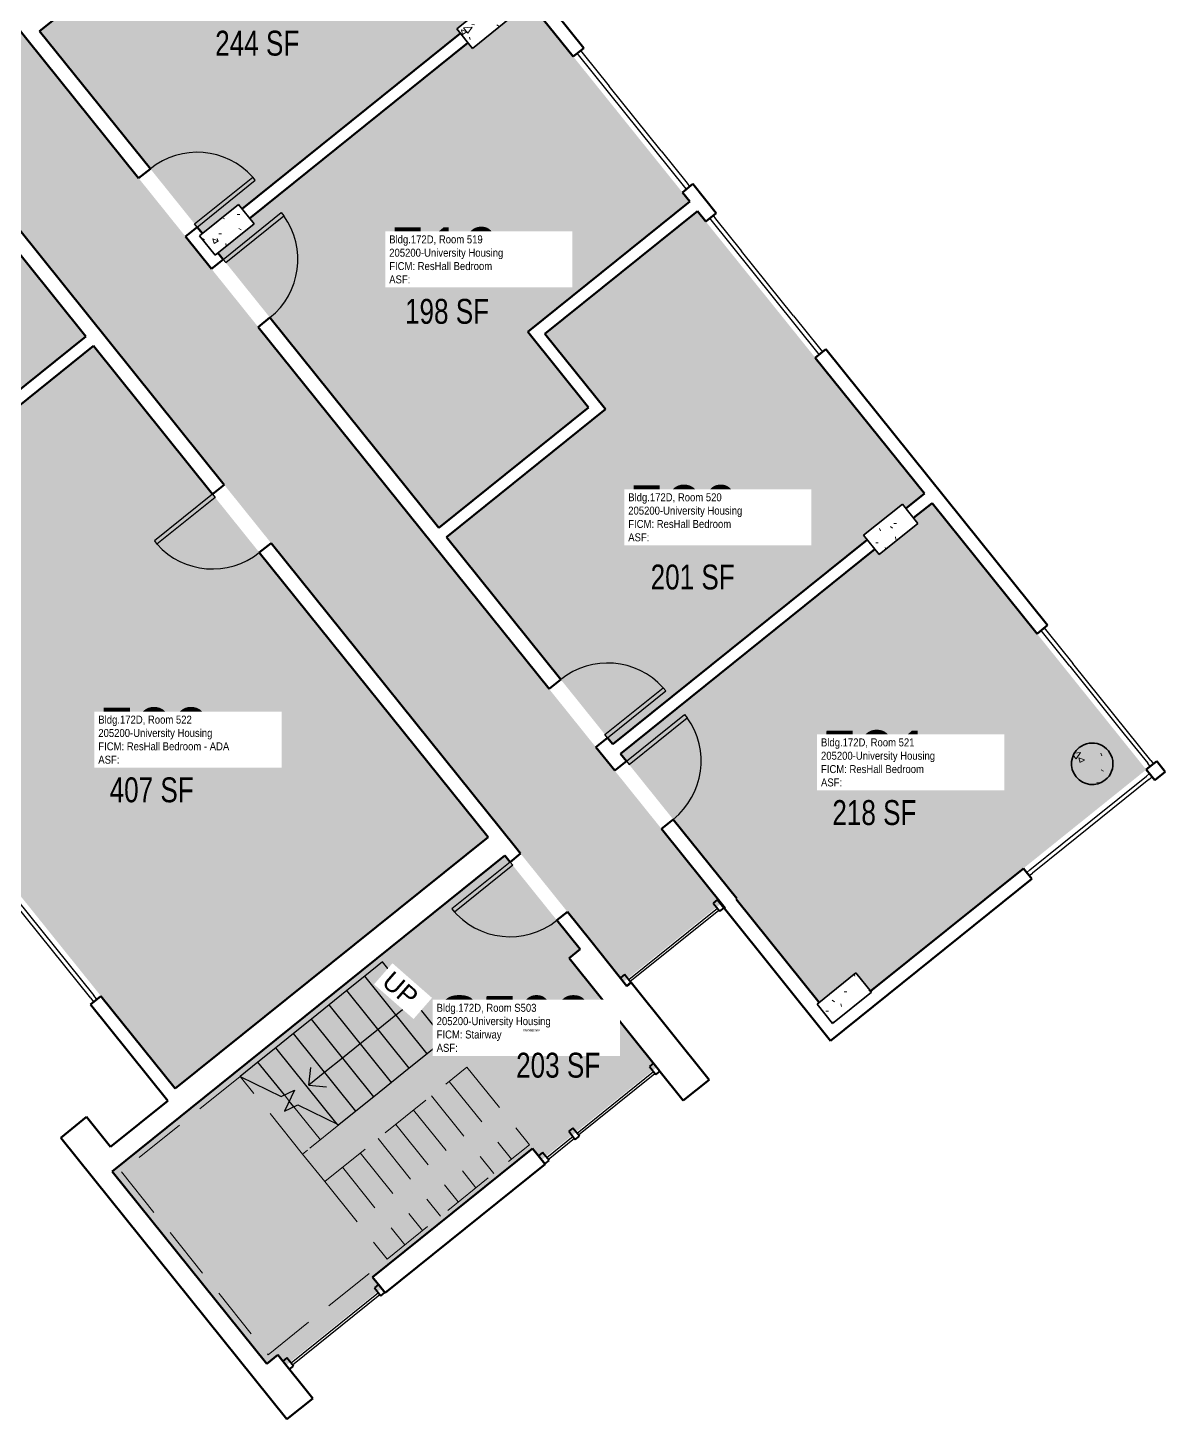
# Model space of a CAD drawing. Extents: x 69237155 to 69239788, y 27657308 to 27659623.
# Drawn here: x 69239240 to 69239788, y 27657308 to 27657979 of the extents above; entities that cross this region are included whole.
import ezdxf
from ezdxf.enums import TextEntityAlignment as Align

# ---------------------------------------------------------------- set-up
doc = ezdxf.new("R2010")
doc.units = 0
doc.header["$LTSCALE"] = 100
doc.header["$MEASUREMENT"] = 0
doc.linetypes.add('DASHED2', pattern=[0.375, 0.25, -0.125])
for name, color, linetype in [('A-COLS', 5, 'CONTINUOUS'), ('A-DOOR', 2, 'CONTINUOUS'), ('A-FLOR', 3, 'CONTINUOUS'), ('A-GLAZ', 1, 'CONTINUOUS'), ('A-IDEN-RNUM', 7, 'CONTINUOUS'), ('A-IDEN-SNUM', 4, 'CONTINUOUS'), ('A-IDEN-VNUM', 4, 'CONTINUOUS'), ('A-WALL', 5, 'CONTINUOUS'), ('AREA-TEXT', 3, 'CONTINUOUS'), ('Rooms-Category-Color', 7, 'CONTINUOUS'), ('Rooms-College-Color', 7, 'CONTINUOUS'), ('Rooms-Department-Color', 7, 'CONTINUOUS'), ('Rooms-Division-Color', 7, 'CONTINUOUS'), ('Rooms-Information', 7, 'CONTINUOUS')]:
    doc.layers.add(name, color=color, linetype=linetype)
doc.styles.add('Arial', font='arial.ttf')
doc.styles.add('CP_AREA', font='arial.ttf', dxfattribs={"height": 15})
doc.styles.add('CP_ROOMSNUMBER', font='arial.ttf', dxfattribs={"height": 1})
doc.styles.add('CP_ROOMVNUMBER', font='arial.ttf', dxfattribs={"width": 0.85, "height": 0.075})
pattern_1 = [(8.7929, (69237985.664, 27658391.619), (19.13368, -19.95772), [2.88, -31.68]), (313.7929, (69237985.664, 27658391.62), (15.02014, 25.2405), [2.304, -25.344]), (59.2439, (69237987.257, 27658389.955), (34.1539, 5.28216), [2.448, -26.924]), (4.977, (69237990.723, 27658397.396), (26.6445, -31.7803), [4.32, -47.52]), (55.429, (69237992.943, 27658394.748), (51.64435, 4.4977), [3.671, -40.386]), (309.977, (69237990.723, 27658397.396), (51.6445, 4.4976), [3.456, -38.016]), (339.7929, (69237992.347, 27658393.422), (7.059, -26.7316), [2.88, -31.68]), (284.7929, (69237992.347, 27658393.422), (25.37374, 14.7939), [2.304, -25.344]), (30.2439, (69237992.935, 27658391.195), (32.4325, -11.93826), [2.448, -26.924]), (356.2929, (69237985.664, 27658391.619), (8.772256, 9.3093), [1.267, -23.77, 1.267, -24.461, -25.44]), (356.2929, (69237985.664, 27658391.619), (8.772256, 9.3093), [-50.765, 1.267, -24.173]), (326.2929, (69237985.664, 27658391.619), (17.57708, 4.7394), [1.267, -13.402, 1.267, -23.194, -9.696]), (326.2929, (69237985.664, 27658391.619), (17.57708, 4.7394), [-39.13, 1.267, -8.429]), (286.2929, (69237979.221, 27658397.26), (14.85184, -14.155846), [1.267, -8.333, 1.267, -28.685, -39.744]), (286.2929, (69237979.221, 27658397.26), (14.85184, -14.155846), [-39.552, 1.267, -38.477]), (276.2929, (69237976.332, 27658399.79), (19.38089, -11.8611), [1.267, -11.213, 1.267, -18.624, -28.224]), (276.2929, (69237976.332, 27658399.79), (19.38089, -11.8611), [-32.371, 1.267, -26.957])]

# ---------------------------------------------------------------- blocks, each defined once
blk = doc.blocks.new('Single-Flush Vision - 36_ x 84_ - 90 MIN-2696931-LEVEL 5')
at = {"layer": 'A-DOOR'}
for p, q in [((16, 3.25), (16, 39.25)), ((18, 39.25), (16, 39.25)), ((18, 3.25), (18, 39.25)), ((18, 3.25), (16, 3.25))]:
    blk.add_line(p, q, dxfattribs=at)
at = {"layer": 'A-DOOR', "lineweight": 25}
blk.add_arc((18, 3.25), 36, 90, 180, dxfattribs=at)
blk = doc.blocks.new('08_Single-Flush - 08 Door_Single-Flush  3_-0_ x 7_-0_-5934603-LEVEL 5')
at = {"layer": 'A-DOOR', "color": 7}
for p, q in [((16, 3.62), (16, 39.57)), ((18, 39.57), (16, 39.57)), ((18, 3.62), (18, 39.57)), ((18, 3.62), (16, 3.62))]:
    blk.add_line(p, q, dxfattribs=at)
at = {"layer": 'A-DOOR', "lineweight": 25}
blk.add_arc((18, 3.62), 36, 93.18474, 180, dxfattribs=at)
blk = doc.blocks.new('08_Single-Flush - 08 Door_Single-Flush  3_-0_ x 7_-0_-5934602-LEVEL 5')
at = {"layer": 'A-DOOR', "color": 7}
for p, q in [((16, -3.62), (16, -39.57)), ((18, -3.62), (16, -3.62)), ((18, -3.62), (18, -39.57)), ((18, -39.57), (16, -39.57))]:
    blk.add_line(p, q, dxfattribs=at)
at = {"layer": 'A-DOOR', "lineweight": 25}
blk.add_arc((18, -3.62), 36, 180, 266.81526, dxfattribs=at)

msp = doc.modelspace()

# ---------------------------------------------------------------- hatches: boundary and pattern name
at = {"layer": 'A-COLS', "lineweight": 5}
h = msp.add_hatch(dxfattribs=at)
h.set_pattern_fill('FP_12', color=256, angle=-51.2071, style=0, pattern_type=2)
h.set_pattern_definition(pattern_1)
h.paths.add_polyline_path([(69239454.27, 27657968.99), (69239472.98, 27657984.03), (69239465.46, 27657993.38), (69239446.75, 27657978.34), (69239452.15, 27657971.63)], flags=0)
h = msp.add_hatch(dxfattribs=at)
h.set_pattern_fill('FP_10', color=256, angle=-51.2071, style=0, pattern_type=2)
h.set_pattern_definition([(8.7929, (69237985.663, 27658391.618), (19.13368, -19.9577), [2.88, -31.68]), (313.793, (69237985.663, 27658391.618), (15.02014, 25.2405), [2.304, -25.344]), (59.244, (69237987.258, 27658389.956), (34.1539, 5.28216), [2.448, -26.924]), (4.977, (69237990.723, 27658397.396), (26.6445, -31.7803), [4.32, -47.52]), (55.429, (69237992.943, 27658394.748), (51.6444, 4.4977), [3.671, -40.386]), (309.977, (69237990.723, 27658397.396), (51.6445, 4.4976), [3.456, -38.016]), (339.7929, (69237992.347, 27658393.421), (7.059, -26.7316), [2.88, -31.68]), (284.793, (69237992.347, 27658393.421), (25.37374, 14.7939), [2.304, -25.344]), (30.244, (69237992.935, 27658391.195), (32.4325, -11.93826), [2.448, -26.924]), (356.2929, (69237985.663, 27658391.618), (8.772256, 9.3093), [1.267, -23.77, 1.267, -24.461, -25.44]), (356.2929, (69237985.663, 27658391.618), (8.772256, 9.3093), [-50.765, 1.267, -24.173]), (326.2929, (69237985.663, 27658391.618), (17.57708, 4.7394), [1.267, -13.402, 1.267, -23.194, -9.696]), (326.2929, (69237985.663, 27658391.618), (17.57708, 4.7394), [-39.13, 1.267, -8.429]), (286.2929, (69237979.221, 27658397.26), (14.85184, -14.155846), [1.267, -8.333, 1.267, -28.685, -39.744]), (286.2929, (69237979.221, 27658397.26), (14.85184, -14.155846), [-39.552, 1.267, -38.477]), (276.2929, (69237976.331, 27658399.79), (19.3809, -11.8611), [1.267, -11.213, 1.267, -18.624, -28.224]), (276.2929, (69237976.331, 27658399.79), (19.3809, -11.8611), [-32.371, 1.267, -26.957])])
h.paths.add_polyline_path([(69239330.33, 27657869.37), (69239349.04, 27657884.4), (69239341.52, 27657893.76), (69239322.82, 27657878.72), (69239324.72, 27657876.35)], flags=0)
h = msp.add_hatch(dxfattribs=at)
h.set_pattern_fill('FP_13', color=256, angle=-51.2071, style=0, pattern_type=2)
h.set_pattern_definition(pattern_1)
h.paths.add_polyline_path([(69239650.37, 27657725.03), (69239669.08, 27657740.07), (69239661.56, 27657749.42), (69239642.85, 27657734.39), (69239648.25, 27657727.66)], flags=0)
h = msp.add_hatch(dxfattribs=at)
h.set_pattern_fill('FP_30', color=256, angle=128.7929, style=0, pattern_type=2)
h.set_pattern_definition([(8.7929, (69237985.664, 27658391.618), (19.13368, -19.95772), [2.88, -31.68]), (313.7929, (69237985.664, 27658391.618), (15.02014, 25.2405), [2.304, -25.344]), (59.2439, (69237987.258, 27658389.955), (34.1539, 5.28216), [2.448, -26.924]), (4.977, (69237990.723, 27658397.396), (26.64453, -31.7803), [4.32, -47.52]), (55.429, (69237992.943, 27658394.75), (51.64435, 4.4977), [3.671, -40.386]), (309.977, (69237990.723, 27658397.396), (51.6445, 4.4976), [3.456, -38.016]), (339.7929, (69237992.347, 27658393.422), (7.059, -26.7316), [2.88, -31.68]), (284.7929, (69237992.347, 27658393.422), (25.37374, 14.7939), [2.304, -25.344]), (30.2439, (69237992.935, 27658391.194), (32.4325, -11.93826), [2.448, -26.924]), (356.2929, (69237985.664, 27658391.618), (8.772256, 9.3093), [1.267, -23.77, 1.267, -24.461, -25.44]), (356.2929, (69237985.664, 27658391.618), (8.772256, 9.3093), [-50.765, 1.267, -24.173]), (326.2929, (69237985.664, 27658391.618), (17.577085, 4.7394), [1.267, -13.402, 1.267, -23.194, -9.696]), (326.2929, (69237985.664, 27658391.618), (17.577085, 4.7394), [-39.13, 1.267, -8.429]), (286.2929, (69237979.221, 27658397.26), (14.85184, -14.155846), [1.267, -8.333, 1.267, -28.685, -39.744]), (286.2929, (69237979.221, 27658397.26), (14.85184, -14.155846), [-39.552, 1.267, -38.477]), (276.2929, (69237976.332, 27658399.789), (19.38089, -11.8611), [1.267, -11.213, 1.267, -18.624, -28.224]), (276.2929, (69237976.332, 27658399.789), (19.38089, -11.8611), [-32.371, 1.267, -26.957])])
h.paths.add_polyline_path([(69239745.97, 27657617.18), (69239747.59, 27657615.86), (69239749.45, 27657614.9), (69239751.47, 27657614.35), (69239753.56, 27657614.24), (69239755.62, 27657614.56), (69239757.58, 27657615.3), (69239759.33, 27657616.43), (69239760.82, 27657617.9), (69239761.96, 27657619.65), (69239762.72, 27657621.6), (69239763.05, 27657623.67), (69239762.95, 27657625.75), (69239762.42, 27657627.78), (69239761.47, 27657629.64), (69239760.16, 27657631.27), (69239758.54, 27657632.59), (69239756.6, 27657633.57), (69239754.67, 27657634.1), (69239752.58, 27657634.21), (69239750.51, 27657633.89), (69239748.56, 27657633.15), (69239746.8, 27657632.02), (69239745.32, 27657630.55), (69239744.17, 27657628.8), (69239743.42, 27657626.85), (69239743.08, 27657624.79), (69239743.19, 27657622.7), (69239743.72, 27657620.68), (69239744.66, 27657618.81), (69239745.71, 27657617.51)], flags=0)
h = msp.add_hatch(dxfattribs=at)
h.set_pattern_fill('FP_31', color=256, angle=128.7929, style=0, pattern_type=2)
h.set_pattern_definition([(8.7929, (69237985.663, 27658391.618), (19.13368, -19.95772), [2.88, -31.68]), (313.7929, (69237985.663, 27658391.618), (15.02014, 25.2405), [2.304, -25.344]), (59.2439, (69237987.258, 27658389.955), (34.1539, 5.28216), [2.448, -26.924]), (4.977, (69237990.722, 27658397.396), (26.6445, -31.7803), [4.32, -47.52]), (55.429, (69237992.943, 27658394.75), (51.64435, 4.4977), [3.671, -40.386]), (309.977, (69237990.722, 27658397.396), (51.6445, 4.4976), [3.456, -38.016]), (339.7929, (69237992.346, 27658393.422), (7.059, -26.7316), [2.88, -31.68]), (284.7929, (69237992.346, 27658393.422), (25.37374, 14.7939), [2.304, -25.344]), (30.2439, (69237992.935, 27658391.194), (32.4325, -11.93826), [2.448, -26.924]), (356.2929, (69237985.663, 27658391.618), (8.772256, 9.3093), [1.267, -23.77, 1.267, -24.461, -25.44]), (356.2929, (69237985.663, 27658391.618), (8.772256, 9.3093), [-50.765, 1.267, -24.173]), (326.2929, (69237985.663, 27658391.618), (17.577085, 4.7394), [1.267, -13.402, 1.267, -23.194, -9.696]), (326.2929, (69237985.663, 27658391.618), (17.577085, 4.7394), [-39.13, 1.267, -8.429]), (286.2929, (69237979.221, 27658397.259), (14.85184, -14.155846), [1.267, -8.333, 1.267, -28.685, -39.744]), (286.2929, (69237979.221, 27658397.259), (14.85184, -14.155846), [-39.552, 1.267, -38.477]), (276.2929, (69237976.332, 27658399.79), (19.38089, -11.8611), [1.267, -11.213, 1.267, -18.624, -28.224]), (276.2929, (69237976.332, 27658399.79), (19.38089, -11.8611), [-32.371, 1.267, -26.957])])
h.paths.add_polyline_path([(69239627.94, 27657499.12), (69239646.65, 27657514.16), (69239639.13, 27657523.51), (69239620.43, 27657508.47), (69239627.69, 27657499.44)], flags=0)
at = {"layer": 'Rooms-Category-Color', "true_color": 0xadadad}
for points in [[(69239572.1, 27657555.24), (69239574.29, 27657557), (69239518.15, 27657626.85), (69239434.3, 27657731.16), (69239326, 27657865.88), (69239322.04, 27657870.81), (69239238.22, 27657975.07), (69239126.13, 27658114.51), (69239042.12, 27658219.02), (69238933.79, 27658353.78), (69238929.83, 27658358.71), (69238835.31, 27658476.3), (69238832.61, 27658479.66), (69238832.61, 27658479.66), (69238784.64, 27658539.33), (69238778.04, 27658547.54), (69238726.67, 27658611.45), (69238679.62, 27658573.62), (69238751.24, 27658484.51), (69238754.73, 27658480.18), (69238754.68, 27658480.14), (69238819.85, 27658399.06), (69238848.72, 27658363.15), (69238920.07, 27658274.38), (69238920.07, 27658274.38), (69238928.1, 27658264.39), (69238971.25, 27658210.71), (69238971.61, 27658210.27), (69238973.69, 27658207.77), (69239030.39, 27658137.24), (69239077.03, 27658079.22), (69239079.1, 27658076.63), (69239079.73, 27658075.85), (69239176.95, 27657954.9), (69239275.39, 27657832.43), (69239471.26, 27657588.76), (69239475.05, 27657584.05), (69239511.34, 27657538.91), (69239511.31, 27657538.89), (69239517.05, 27657531.74), (69239527.18, 27657519.14), (69239527.69, 27657519.54)], [(69239469.95, 27657580.01), (69239328.21, 27657466.08), (69239327.97, 27657465.89), (69239318.62, 27657458.37), (69239280.63, 27657427.83), (69239355.18, 27657335.08), (69239360.54, 27657339.38), (69239364.53, 27657334.42), (69239410.56, 27657371.42), (69239406.18, 27657376.87), (69239483.34, 27657438.9), (69239487.73, 27657433.44), (69239543.12, 27657477.96), (69239506.63, 27657523.36), (69239506.63, 27657523.36), (69239500.88, 27657530.51), (69239506.27, 27657534.84)]]:
    msp.add_hatch(color=253, dxfattribs=at).paths.add_polyline_path(points)
at = {"layer": 'Rooms-Category-Color', "true_color": 0x728ef3}
for points in [[(69239467.18, 27657991.24), (69239478.62, 27658000.44), (69239478.85, 27658000.62), (69239481.2, 27658002.51), (69239504.14, 27658020.95), (69239395.13, 27658156.57), (69239369.6, 27658136.05), (69239369.6, 27658136.05), (69239367.02, 27658133.98), (69239293.55, 27658074.92), (69239322.43, 27658038.99), (69239245.71, 27657977.32), (69239324.13, 27657879.77), (69239341.52, 27657893.76), (69239343.24, 27657891.62), (69239448.47, 27657976.21), (69239446.75, 27657978.34), (69239465.46, 27657993.38)], [(69239479.76, 27657993.82), (69239470.86, 27657986.66), (69239472.98, 27657984.03), (69239454.27, 27657968.99), (69239452.15, 27657971.63), (69239346.92, 27657887.04), (69239349.04, 27657884.4), (69239331.65, 27657870.42), (69239438.11, 27657737.99), (69239510.24, 27657795.97), (69239480.97, 27657832.38), (69239559.07, 27657895.16), (69239480.19, 27657993.28)], [(69239173.14, 27657948.07), (69239022.39, 27657826.89), (69239117.15, 27657709), (69239126.21, 27657716.29), (69239124.06, 27657718.96), (69239142.77, 27657734), (69239144.92, 27657731.32), (69239267.9, 27657830.18)], [(69239661.56, 27657749.42), (69239663.28, 27657747.28), (69239672.18, 27657754.44), (69239562.75, 27657890.58), (69239489.23, 27657831.48), (69239518.5, 27657795.07), (69239441.79, 27657733.41), (69239521.96, 27657633.68), (69239644.57, 27657732.24), (69239642.85, 27657734.39)], [(69239320.45, 27657475.24), (69239320.7, 27657475.43), (69239461.85, 27657588.9), (69239271.58, 27657825.6), (69239148.6, 27657726.74), (69239150.29, 27657724.64), (69239131.58, 27657709.61), (69239129.89, 27657711.71), (69239120.83, 27657704.43), (69239311.1, 27657467.72)], [(69239675.86, 27657749.86), (69239666.96, 27657742.7), (69239669.08, 27657740.07), (69239650.37, 27657725.03), (69239648.25, 27657727.66), (69239525.64, 27657629.1), (69239576.54, 27657565.77), (69239581.76, 27657559.28), (69239581.44, 27657559.02), (69239583.02, 27657557.06), (69239621.43, 27657509.28), (69239639.13, 27657523.51), (69239646.25, 27657514.65), (69239779.09, 27657621.43)]]:
    msp.add_hatch(color=171, dxfattribs=at).paths.add_polyline_path(points)
at = {"layer": 'Rooms-College-Color', "true_color": 0xadadad}
for points in [[(69239572.1, 27657555.24), (69239574.29, 27657557), (69239518.15, 27657626.85), (69239434.3, 27657731.16), (69239326, 27657865.88), (69239322.04, 27657870.81), (69239238.22, 27657975.07), (69239126.13, 27658114.51), (69239042.12, 27658219.02), (69238933.79, 27658353.78), (69238929.83, 27658358.71), (69238835.31, 27658476.3), (69238832.61, 27658479.66), (69238832.61, 27658479.66), (69238784.64, 27658539.33), (69238778.04, 27658547.54), (69238726.67, 27658611.45), (69238679.62, 27658573.62), (69238751.24, 27658484.51), (69238754.73, 27658480.18), (69238754.68, 27658480.14), (69238819.85, 27658399.06), (69238848.72, 27658363.15), (69238920.07, 27658274.38), (69238920.07, 27658274.38), (69238928.1, 27658264.39), (69238971.25, 27658210.71), (69238971.61, 27658210.27), (69238973.69, 27658207.77), (69239030.39, 27658137.24), (69239077.03, 27658079.22), (69239079.1, 27658076.63), (69239079.73, 27658075.85), (69239176.95, 27657954.9), (69239275.39, 27657832.43), (69239471.26, 27657588.76), (69239475.05, 27657584.05), (69239511.34, 27657538.91), (69239511.31, 27657538.89), (69239517.05, 27657531.74), (69239527.18, 27657519.14), (69239527.69, 27657519.54)], [(69239467.18, 27657991.24), (69239478.62, 27658000.44), (69239478.85, 27658000.62), (69239481.2, 27658002.51), (69239504.14, 27658020.95), (69239395.13, 27658156.57), (69239369.6, 27658136.05), (69239369.6, 27658136.05), (69239367.02, 27658133.98), (69239293.55, 27658074.92), (69239322.43, 27658038.99), (69239245.71, 27657977.32), (69239324.13, 27657879.77), (69239341.52, 27657893.76), (69239343.24, 27657891.62), (69239448.47, 27657976.21), (69239446.75, 27657978.34), (69239465.46, 27657993.38)], [(69239479.76, 27657993.82), (69239470.86, 27657986.66), (69239472.98, 27657984.03), (69239454.27, 27657968.99), (69239452.15, 27657971.63), (69239346.92, 27657887.04), (69239349.04, 27657884.4), (69239331.65, 27657870.42), (69239438.11, 27657737.99), (69239510.24, 27657795.97), (69239480.97, 27657832.38), (69239559.07, 27657895.16), (69239480.19, 27657993.28)], [(69239173.14, 27657948.07), (69239022.39, 27657826.89), (69239117.15, 27657709), (69239126.21, 27657716.29), (69239124.06, 27657718.96), (69239142.77, 27657734), (69239144.92, 27657731.32), (69239267.9, 27657830.18)], [(69239661.56, 27657749.42), (69239663.28, 27657747.28), (69239672.18, 27657754.44), (69239562.75, 27657890.58), (69239489.23, 27657831.48), (69239518.5, 27657795.07), (69239441.79, 27657733.41), (69239521.96, 27657633.68), (69239644.57, 27657732.24), (69239642.85, 27657734.39)], [(69239320.45, 27657475.24), (69239320.7, 27657475.43), (69239461.85, 27657588.9), (69239271.58, 27657825.6), (69239148.6, 27657726.74), (69239150.29, 27657724.64), (69239131.58, 27657709.61), (69239129.89, 27657711.71), (69239120.83, 27657704.43), (69239311.1, 27657467.72)], [(69239675.86, 27657749.86), (69239666.96, 27657742.7), (69239669.08, 27657740.07), (69239650.37, 27657725.03), (69239648.25, 27657727.66), (69239525.64, 27657629.1), (69239576.54, 27657565.77), (69239581.76, 27657559.28), (69239581.44, 27657559.02), (69239583.02, 27657557.06), (69239621.43, 27657509.28), (69239639.13, 27657523.51), (69239646.25, 27657514.65), (69239779.09, 27657621.43)], [(69239469.95, 27657580.01), (69239328.21, 27657466.08), (69239327.97, 27657465.89), (69239318.62, 27657458.37), (69239280.63, 27657427.83), (69239355.18, 27657335.08), (69239360.54, 27657339.38), (69239364.53, 27657334.42), (69239410.56, 27657371.42), (69239406.18, 27657376.87), (69239483.34, 27657438.9), (69239487.73, 27657433.44), (69239543.12, 27657477.96), (69239506.63, 27657523.36), (69239506.63, 27657523.36), (69239500.88, 27657530.51), (69239506.27, 27657534.84)]]:
    msp.add_hatch(color=253, dxfattribs=at).paths.add_polyline_path(points)
at = {"layer": 'Rooms-Department-Color', "true_color": 0xacacac}
for points in [[(69239572.1, 27657555.24), (69239574.29, 27657557), (69239518.15, 27657626.85), (69239434.3, 27657731.16), (69239326, 27657865.88), (69239322.04, 27657870.81), (69239238.22, 27657975.07), (69239126.13, 27658114.51), (69239042.12, 27658219.02), (69238933.79, 27658353.78), (69238929.83, 27658358.71), (69238835.31, 27658476.3), (69238832.61, 27658479.66), (69238832.61, 27658479.66), (69238784.64, 27658539.33), (69238778.04, 27658547.54), (69238726.67, 27658611.45), (69238679.62, 27658573.62), (69238751.24, 27658484.51), (69238754.73, 27658480.18), (69238754.68, 27658480.14), (69238819.85, 27658399.06), (69238848.72, 27658363.15), (69238920.07, 27658274.38), (69238920.07, 27658274.38), (69238928.1, 27658264.39), (69238971.25, 27658210.71), (69238971.61, 27658210.27), (69238973.69, 27658207.77), (69239030.39, 27658137.24), (69239077.03, 27658079.22), (69239079.1, 27658076.63), (69239079.73, 27658075.85), (69239176.95, 27657954.9), (69239275.39, 27657832.43), (69239471.26, 27657588.76), (69239475.05, 27657584.05), (69239511.34, 27657538.91), (69239511.31, 27657538.89), (69239517.05, 27657531.74), (69239527.18, 27657519.14), (69239527.69, 27657519.54)], [(69239469.95, 27657580.01), (69239328.21, 27657466.08), (69239327.97, 27657465.89), (69239318.62, 27657458.37), (69239280.63, 27657427.83), (69239355.18, 27657335.08), (69239360.54, 27657339.38), (69239364.53, 27657334.42), (69239410.56, 27657371.42), (69239406.18, 27657376.87), (69239483.34, 27657438.9), (69239487.73, 27657433.44), (69239543.12, 27657477.96), (69239506.63, 27657523.36), (69239506.63, 27657523.36), (69239500.88, 27657530.51), (69239506.27, 27657534.84)]]:
    msp.add_hatch(color=253, dxfattribs=at).paths.add_polyline_path(points)
at = {"layer": 'Rooms-Department-Color', "true_color": 0x604aed}
for points in [[(69239467.18, 27657991.24), (69239478.62, 27658000.44), (69239478.85, 27658000.62), (69239481.2, 27658002.51), (69239504.14, 27658020.95), (69239395.13, 27658156.57), (69239369.6, 27658136.05), (69239369.6, 27658136.05), (69239367.02, 27658133.98), (69239293.55, 27658074.92), (69239322.43, 27658038.99), (69239245.71, 27657977.32), (69239324.13, 27657879.77), (69239341.52, 27657893.76), (69239343.24, 27657891.62), (69239448.47, 27657976.21), (69239446.75, 27657978.34), (69239465.46, 27657993.38)], [(69239479.76, 27657993.82), (69239470.86, 27657986.66), (69239472.98, 27657984.03), (69239454.27, 27657968.99), (69239452.15, 27657971.63), (69239346.92, 27657887.04), (69239349.04, 27657884.4), (69239331.65, 27657870.42), (69239438.11, 27657737.99), (69239510.24, 27657795.97), (69239480.97, 27657832.38), (69239559.07, 27657895.16), (69239480.19, 27657993.28)], [(69239173.14, 27657948.07), (69239022.39, 27657826.89), (69239117.15, 27657709), (69239126.21, 27657716.29), (69239124.06, 27657718.96), (69239142.77, 27657734), (69239144.92, 27657731.32), (69239267.9, 27657830.18)], [(69239661.56, 27657749.42), (69239663.28, 27657747.28), (69239672.18, 27657754.44), (69239562.75, 27657890.58), (69239489.23, 27657831.48), (69239518.5, 27657795.07), (69239441.79, 27657733.41), (69239521.96, 27657633.68), (69239644.57, 27657732.24), (69239642.85, 27657734.39)], [(69239320.45, 27657475.24), (69239320.7, 27657475.43), (69239461.85, 27657588.9), (69239271.58, 27657825.6), (69239148.6, 27657726.74), (69239150.29, 27657724.64), (69239131.58, 27657709.61), (69239129.89, 27657711.71), (69239120.83, 27657704.43), (69239311.1, 27657467.72)], [(69239675.86, 27657749.86), (69239666.96, 27657742.7), (69239669.08, 27657740.07), (69239650.37, 27657725.03), (69239648.25, 27657727.66), (69239525.64, 27657629.1), (69239576.54, 27657565.77), (69239581.76, 27657559.28), (69239581.44, 27657559.02), (69239583.02, 27657557.06), (69239621.43, 27657509.28), (69239639.13, 27657523.51), (69239646.25, 27657514.65), (69239779.09, 27657621.43)]]:
    msp.add_hatch(color=173, dxfattribs=at).paths.add_polyline_path(points)
at = {"layer": 'Rooms-Division-Color', "true_color": 0xadadad}
for points in [[(69239572.1, 27657555.24), (69239574.29, 27657557), (69239518.15, 27657626.85), (69239434.3, 27657731.16), (69239326, 27657865.88), (69239322.04, 27657870.81), (69239238.22, 27657975.07), (69239126.13, 27658114.51), (69239042.12, 27658219.02), (69238933.79, 27658353.78), (69238929.83, 27658358.71), (69238835.31, 27658476.3), (69238832.61, 27658479.66), (69238832.61, 27658479.66), (69238784.64, 27658539.33), (69238778.04, 27658547.54), (69238726.67, 27658611.45), (69238679.62, 27658573.62), (69238751.24, 27658484.51), (69238754.73, 27658480.18), (69238754.68, 27658480.14), (69238819.85, 27658399.06), (69238848.72, 27658363.15), (69238920.07, 27658274.38), (69238920.07, 27658274.38), (69238928.1, 27658264.39), (69238971.25, 27658210.71), (69238971.61, 27658210.27), (69238973.69, 27658207.77), (69239030.39, 27658137.24), (69239077.03, 27658079.22), (69239079.1, 27658076.63), (69239079.73, 27658075.85), (69239176.95, 27657954.9), (69239275.39, 27657832.43), (69239471.26, 27657588.76), (69239475.05, 27657584.05), (69239511.34, 27657538.91), (69239511.31, 27657538.89), (69239517.05, 27657531.74), (69239527.18, 27657519.14), (69239527.69, 27657519.54)], [(69239469.95, 27657580.01), (69239328.21, 27657466.08), (69239327.97, 27657465.89), (69239318.62, 27657458.37), (69239280.63, 27657427.83), (69239355.18, 27657335.08), (69239360.54, 27657339.38), (69239364.53, 27657334.42), (69239410.56, 27657371.42), (69239406.18, 27657376.87), (69239483.34, 27657438.9), (69239487.73, 27657433.44), (69239543.12, 27657477.96), (69239506.63, 27657523.36), (69239506.63, 27657523.36), (69239500.88, 27657530.51), (69239506.27, 27657534.84)]]:
    msp.add_hatch(color=253, dxfattribs=at).paths.add_polyline_path(points)
at = {"layer": 'Rooms-Division-Color', "true_color": 0x604aed}
for points in [[(69239467.18, 27657991.24), (69239478.62, 27658000.44), (69239478.85, 27658000.62), (69239481.2, 27658002.51), (69239504.14, 27658020.95), (69239395.13, 27658156.57), (69239369.6, 27658136.05), (69239369.6, 27658136.05), (69239367.02, 27658133.98), (69239293.55, 27658074.92), (69239322.43, 27658038.99), (69239245.71, 27657977.32), (69239324.13, 27657879.77), (69239341.52, 27657893.76), (69239343.24, 27657891.62), (69239448.47, 27657976.21), (69239446.75, 27657978.34), (69239465.46, 27657993.38)], [(69239479.76, 27657993.82), (69239470.86, 27657986.66), (69239472.98, 27657984.03), (69239454.27, 27657968.99), (69239452.15, 27657971.63), (69239346.92, 27657887.04), (69239349.04, 27657884.4), (69239331.65, 27657870.42), (69239438.11, 27657737.99), (69239510.24, 27657795.97), (69239480.97, 27657832.38), (69239559.07, 27657895.16), (69239480.19, 27657993.28)], [(69239173.14, 27657948.07), (69239022.39, 27657826.89), (69239117.15, 27657709), (69239126.21, 27657716.29), (69239124.06, 27657718.96), (69239142.77, 27657734), (69239144.92, 27657731.32), (69239267.9, 27657830.18)], [(69239661.56, 27657749.42), (69239663.28, 27657747.28), (69239672.18, 27657754.44), (69239562.75, 27657890.58), (69239489.23, 27657831.48), (69239518.5, 27657795.07), (69239441.79, 27657733.41), (69239521.96, 27657633.68), (69239644.57, 27657732.24), (69239642.85, 27657734.39)], [(69239320.45, 27657475.24), (69239320.7, 27657475.43), (69239461.85, 27657588.9), (69239271.58, 27657825.6), (69239148.6, 27657726.74), (69239150.29, 27657724.64), (69239131.58, 27657709.61), (69239129.89, 27657711.71), (69239120.83, 27657704.43), (69239311.1, 27657467.72)], [(69239675.86, 27657749.86), (69239666.96, 27657742.7), (69239669.08, 27657740.07), (69239650.37, 27657725.03), (69239648.25, 27657727.66), (69239525.64, 27657629.1), (69239576.54, 27657565.77), (69239581.76, 27657559.28), (69239581.44, 27657559.02), (69239583.02, 27657557.06), (69239621.43, 27657509.28), (69239639.13, 27657523.51), (69239646.25, 27657514.65), (69239779.09, 27657621.43)]]:
    msp.add_hatch(color=173, dxfattribs=at).paths.add_polyline_path(points)

# ---------------------------------------------------------------- linework, layer by layer
at = {"layer": 'A-COLS', "lineweight": 35}
for p, q in [((69239465.46, 27657993.38), (69239446.75, 27657978.34)), ((69239454.27, 27657968.99), (69239472.98, 27657984.03)), ((69239446.75, 27657978.34), (69239454.27, 27657968.99)), ((69239341.52, 27657893.76), (69239322.82, 27657878.72)), ((69239349.04, 27657884.4), (69239341.52, 27657893.76)), ((69239330.33, 27657869.37), (69239349.04, 27657884.4)), ((69239322.82, 27657878.72), (69239330.33, 27657869.37)), ((69239661.56, 27657749.42), (69239642.85, 27657734.39)), ((69239669.08, 27657740.07), (69239661.56, 27657749.42)), ((69239642.85, 27657734.39), (69239650.37, 27657725.03)), ((69239650.37, 27657725.03), (69239669.08, 27657740.07)), ((69239620.43, 27657508.47), (69239639.13, 27657523.51)), ((69239639.13, 27657523.51), (69239646.65, 27657514.16)), ((69239646.65, 27657514.16), (69239627.94, 27657499.12)), ((69239627.94, 27657499.12), (69239620.43, 27657508.47))]:
    msp.add_line(p, q, dxfattribs=at)
for start, end in [(308.7929, 128.7929), (128.7929, 308.7929)]:
    msp.add_arc((69239753.07, 27657624.23), 10, start, end, dxfattribs=at)
at = {"layer": 'A-FLOR'}
for p, q in [((69239410.96, 27657528.74), (69239402.39, 27657521.85)), ((69239441.03, 27657491.33), (69239410.96, 27657528.74)), ((69239402.39, 27657521.85), (69239393.81, 27657514.96)), ((69239432.46, 27657484.44), (69239402.39, 27657521.85)), ((69239393.81, 27657514.96), (69239385.24, 27657508.07)), ((69239423.88, 27657477.55), (69239393.81, 27657514.96)), ((69239385.24, 27657508.07), (69239376.67, 27657501.18)), ((69239415.31, 27657470.66), (69239385.24, 27657508.07)), ((69239426, 27657510.04), (69239417.42, 27657503.15)), ((69239376.67, 27657501.18), (69239368.09, 27657494.29)), ((69239406.74, 27657463.76), (69239376.67, 27657501.18)), ((69239417.42, 27657503.15), (69239408.85, 27657496.25)), ((69239368.09, 27657494.29), (69239359.52, 27657487.39)), ((69239398.16, 27657456.87), (69239368.09, 27657494.29)), ((69239408.85, 27657496.25), (69239400.27, 27657489.36)), ((69239359.52, 27657487.39), (69239350.94, 27657480.5)), ((69239389.08, 27657450.62), (69239359.52, 27657487.39)), ((69239400.27, 27657489.36), (69239391.7, 27657482.47)), ((69239441.03, 27657491.33), (69239432.46, 27657484.44)), ((69239350.94, 27657480.5), (69239342.37, 27657473.61)), ((69239363.69, 27657464.65), (69239350.94, 27657480.5)), ((69239391.7, 27657482.47), (69239383.13, 27657475.58)), ((69239432.46, 27657484.44), (69239423.88, 27657477.55)), ((69239342.37, 27657473.61), (69239362.09, 27657463.9)), ((69239375.48, 27657469.43), (69239376.4, 27657477.87)), ((69239383.13, 27657475.58), (69239375.48, 27657469.43)), ((69239423.88, 27657477.55), (69239415.31, 27657470.66)), ((69239362.09, 27657463.9), (69239368.61, 27657466.96)), ((69239368.61, 27657466.96), (69239363.65, 27657456.87)), ((69239375.48, 27657469.43), (69239383.92, 27657468.52)), ((69239415.31, 27657470.66), (69239406.74, 27657463.76)), ((69239363.65, 27657456.87), (69239370.17, 27657459.93)), ((69239368.22, 27657459.01), (69239366.04, 27657461.73)), ((69239370.17, 27657459.93), (69239389.89, 27657450.22)), ((69239406.74, 27657463.76), (69239398.16, 27657456.87)), ((69239398.16, 27657456.87), (69239389.89, 27657450.22))]:
    msp.add_line(p, q, dxfattribs=at)
at = {"layer": 'A-FLOR', "linetype": 'DASHED2', "lineweight": 5}
for p, q in [((69239342.37, 27657473.61), (69239285.08, 27657427.56)), ((69239372.44, 27657436.2), (69239342.37, 27657473.61)), ((69239383.09, 27657422.95), (69239451.68, 27657478.08)), ((69239451.68, 27657478.08), (69239481.75, 27657440.67)), ((69239443.11, 27657471.19), (69239473.18, 27657433.78)), ((69239366.04, 27657461.73), (69239363.69, 27657464.65)), ((69239434.54, 27657464.3), (69239464.61, 27657426.89)), ((69239381.02, 27657443.09), (69239368.22, 27657459.01)), ((69239425.96, 27657457.41), (69239456.03, 27657419.99)), ((69239389.89, 27657450.22), (69239375.95, 27657439.02)), ((69239389.59, 27657449.98), (69239389.08, 27657450.62)), ((69239417.39, 27657450.51), (69239447.46, 27657413.1)), ((69239408.81, 27657443.62), (69239438.89, 27657406.21)), ((69239413.17, 27657385.54), (69239481.75, 27657440.67)), ((69239374.78, 27657438.08), (69239372.44, 27657436.2)), ((69239383.09, 27657422.95), (69239372.44, 27657436.2)), ((69239400.24, 27657436.73), (69239430.31, 27657399.32)), ((69239285.08, 27657427.56), (69239355.88, 27657339.49)), ((69239391.67, 27657429.84), (69239421.74, 27657392.43)), ((69239383.09, 27657422.95), (69239413.17, 27657385.54)), ((69239355.88, 27657339.49), (69239413.17, 27657385.54))]:
    msp.add_line(p, q, dxfattribs=at)
at = {"layer": 'A-GLAZ'}
for p, q in [((69239557.29, 27657901.36), (69239504.83, 27657966.63)), ((69239506.39, 27657967.88), (69239507.64, 27657966.32)), ((69239507.64, 27657966.32), (69239520.17, 27657950.73)), ((69239545.23, 27657919.56), (69239520.17, 27657950.73)), ((69239545.23, 27657919.56), (69239557.76, 27657903.97)), ((69239557.76, 27657903.97), (69239559.01, 27657902.41)), ((69239557.45, 27657901.16), (69239557.13, 27657901.56)), ((69239570.29, 27657888.38), (69239571.54, 27657886.82)), ((69239621.03, 27657822.06), (69239568.73, 27657887.13)), ((69239571.54, 27657886.82), (69239584.07, 27657871.23)), ((69239609.14, 27657840.06), (69239584.07, 27657871.23)), ((69239609.14, 27657840.06), (69239621.66, 27657824.47)), ((69239621.52, 27657821.46), (69239621.03, 27657822.06)), ((69239621.66, 27657824.47), (69239623.07, 27657822.72)), ((69239729.67, 27657686.91), (69239728.42, 27657688.47)), ((69239729.97, 27657689.72), (69239731.23, 27657688.17)), ((69239731.23, 27657688.17), (69239743.76, 27657672.58)), ((69239742.2, 27657671.32), (69239729.67, 27657686.91)), ((69239742.2, 27657671.32), (69239768.51, 27657638.59)), ((69239770.07, 27657639.84), (69239743.76, 27657672.58)), ((69239768.51, 27657638.59), (69239779.79, 27657624.56)), ((69239781.35, 27657625.81), (69239770.07, 27657639.84)), ((69239781.04, 27657623), (69239779.79, 27657624.56)), ((69239781.35, 27657625.81), (69239782.6, 27657624.25)), ((69239738.62, 27657585.69), (69239779.15, 27657618.27)), ((69239780.4, 27657616.71), (69239739.87, 27657584.13)), ((69239780.71, 27657619.53), (69239779.15, 27657618.27)), ((69239780.4, 27657616.71), (69239781.96, 27657617.97)), ((69239723.03, 27657573.16), (69239738.62, 27657585.69)), ((69239739.87, 27657584.13), (69239724.28, 27657571.6)), ((69239723.03, 27657573.16), (69239721.47, 27657571.91)), ((69239722.72, 27657570.35), (69239724.28, 27657571.6)), ((69239257.79, 27657526.87), (69239232.72, 27657558.04)), ((69239234.28, 27657559.3), (69239259.34, 27657528.12)), ((69239572.42, 27657554.53), (69239529.63, 27657520.14)), ((69239530.26, 27657519.36), (69239573.04, 27657553.75)), ((69239573.04, 27657553.75), (69239572.42, 27657554.53)), ((69239270.31, 27657511.28), (69239257.79, 27657526.87)), ((69239259.34, 27657528.12), (69239271.87, 27657512.53)), ((69239529.63, 27657520.14), (69239530.26, 27657519.36)), ((69239270.31, 27657511.28), (69239271.57, 27657509.72)), ((69239273.13, 27657510.97), (69239271.87, 27657512.53)), ((69239541.64, 27657475.81), (69239504.76, 27657446.17)), ((69239505.38, 27657445.39), (69239542.26, 27657475.03)), ((69239542.26, 27657475.03), (69239541.64, 27657475.81)), ((69239504.76, 27657446.17), (69239505.38, 27657445.39)), ((69239502.81, 27657444.6), (69239490.14, 27657434.42)), ((69239490.77, 27657433.64), (69239503.44, 27657443.82)), ((69239503.44, 27657443.82), (69239502.81, 27657444.6)), ((69239490.14, 27657434.42), (69239490.77, 27657433.64)), ((69239409.08, 27657369.27), (69239366.95, 27657335.4)), ((69239367.58, 27657334.62), (69239409.71, 27657368.49)), ((69239409.71, 27657368.49), (69239409.08, 27657369.27)), ((69239366.95, 27657335.4), (69239367.58, 27657334.62))]:
    msp.add_line(p, q, dxfattribs=at)
at = {"layer": 'A-GLAZ', "lineweight": 40}
for p, q in [((69239572.33, 27657558.63), (69239570.38, 27657557.07)), ((69239570.38, 27657557.07), (69239573.51, 27657553.17)), ((69239575.46, 27657554.74), (69239572.33, 27657558.63)), ((69239573.51, 27657553.17), (69239575.46, 27657554.74)), ((69239541.55, 27657479.91), (69239539.6, 27657478.35)), ((69239539.6, 27657478.35), (69239542.73, 27657474.45)), ((69239542.73, 27657474.45), (69239544.68, 27657476.02)), ((69239544.68, 27657476.02), (69239544.21, 27657476.6)), ((69239409, 27657373.36), (69239407.05, 27657371.8)), ((69239412.13, 27657369.47), (69239409, 27657373.36)), ((69239407.05, 27657371.8), (69239410.18, 27657367.9)), ((69239410.18, 27657367.9), (69239412.13, 27657369.47))]:
    msp.add_line(p, q, dxfattribs=at)
at = {"layer": 'A-GLAZ', "lineweight": 40, "extrusion": (0, 0, -1)}
for p, q in [((69239527.6, 27657522.68), (69239525.65, 27657521.11)), ((69239525.65, 27657521.11), (69239528.78, 27657517.21)), ((69239530.73, 27657518.78), (69239527.6, 27657522.68)), ((69239528.78, 27657517.21), (69239530.73, 27657518.78)), ((69239502.72, 27657448.7), (69239500.77, 27657447.14)), ((69239500.77, 27657447.14), (69239503.91, 27657443.24)), ((69239505.85, 27657444.81), (69239502.72, 27657448.7)), ((69239503.91, 27657443.24), (69239505.85, 27657444.81)), ((69239488.11, 27657436.96), (69239486.16, 27657435.39)), ((69239486.16, 27657435.39), (69239489.29, 27657431.49)), ((69239491.24, 27657433.06), (69239488.11, 27657436.96)), ((69239489.29, 27657431.49), (69239491.24, 27657433.06)), ((69239364.91, 27657337.93), (69239362.97, 27657336.36)), ((69239362.97, 27657336.36), (69239366.1, 27657332.47)), ((69239368.05, 27657334.03), (69239364.91, 27657337.93)), ((69239366.1, 27657332.47), (69239368.05, 27657334.03))]:
    msp.add_line(p, q, dxfattribs=at)
at = {"layer": 'A-WALL', "lineweight": 50}
for p, q in [((69239154.95, 27658078.66), (69239293.42, 27657906.41)), ((69239245.71, 27657977.32), (69239322.43, 27658038.99)), ((69239507.95, 27657969.13), (69239481.15, 27658002.47)), ((69239479.76, 27657993.82), (69239502.88, 27657965.06)), ((69239299.07, 27657910.95), (69239245.71, 27657977.32)), ((69239448.47, 27657976.21), (69239343.24, 27657891.62)), ((69239346.92, 27657887.04), (69239452.15, 27657971.63)), ((69239502.88, 27657965.06), (69239507.95, 27657969.13)), ((69239198.6, 27657916.4), (69239267.9, 27657830.18)), ((69239334.68, 27657758.68), (69239204.25, 27657920.94)), ((69239293.42, 27657906.41), (69239299.07, 27657910.95)), ((69239560.57, 27657903.66), (69239555.51, 27657899.59)), ((69239571.85, 27657889.63), (69239560.57, 27657903.66)), ((69239559.07, 27657895.16), (69239480.97, 27657832.38)), ((69239555.51, 27657899.59), (69239559.07, 27657895.16)), ((69239489.23, 27657831.48), (69239562.75, 27657890.58)), ((69239562.75, 27657890.58), (69239566.78, 27657885.56)), ((69239566.78, 27657885.56), (69239571.85, 27657889.63)), ((69239321.62, 27657882.89), (69239315.97, 27657878.35)), ((69239324.13, 27657879.78), (69239321.62, 27657882.89)), ((69239315.97, 27657878.35), (69239328.5, 27657862.76)), ((69239334.15, 27657867.31), (69239331.65, 27657870.42)), ((69239328.5, 27657862.76), (69239334.15, 27657867.31)), ((69239356.71, 27657839.25), (69239351.06, 27657834.71)), ((69239438.11, 27657737.99), (69239356.71, 27657839.25)), ((69239267.9, 27657830.18), (69239144.92, 27657731.32)), ((69239351.06, 27657834.71), (69239491.25, 27657660.31)), ((69239480.97, 27657832.38), (69239510.24, 27657795.97)), ((69239518.5, 27657795.07), (69239489.23, 27657831.48)), ((69239148.6, 27657726.74), (69239271.58, 27657825.6)), ((69239271.58, 27657825.6), (69239329.03, 27657754.14)), ((69239624.63, 27657823.97), (69239619.57, 27657819.9)), ((69239731.53, 27657690.98), (69239624.63, 27657823.97)), ((69239619.57, 27657819.9), (69239672.18, 27657754.44)), ((69239510.24, 27657795.97), (69239438.11, 27657737.99)), ((69239441.79, 27657733.41), (69239518.5, 27657795.07)), ((69239329.03, 27657754.14), (69239334.68, 27657758.68)), ((69239672.18, 27657754.44), (69239663.28, 27657747.28)), ((69239666.96, 27657742.7), (69239675.86, 27657749.86)), ((69239675.86, 27657749.86), (69239726.47, 27657686.91)), ((69239357.23, 27657730.62), (69239351.58, 27657726.08)), ((69239475.02, 27657584.09), (69239357.23, 27657730.62)), ((69239496.9, 27657664.86), (69239441.79, 27657733.41)), ((69239644.57, 27657732.24), (69239521.96, 27657633.68)), ((69239525.64, 27657629.1), (69239648.25, 27657727.66)), ((69239351.58, 27657726.08), (69239461.85, 27657588.9)), ((69239726.69, 27657687.09), (69239731.53, 27657690.98)), ((69239726.47, 27657686.91), (69239726.69, 27657687.09)), ((69239491.25, 27657660.31), (69239496.9, 27657664.86)), ((69239519.45, 27657636.8), (69239513.8, 27657632.26)), ((69239521.96, 27657633.68), (69239519.45, 27657636.8)), ((69239513.8, 27657632.26), (69239522.88, 27657620.95)), ((69239528.54, 27657625.5), (69239525.64, 27657629.1)), ((69239522.88, 27657620.95), (69239528.54, 27657625.5)), ((69239784.16, 27657625.51), (69239779.14, 27657621.47)), ((69239779.14, 27657621.47), (69239783.21, 27657616.41)), ((69239783.21, 27657616.41), (69239788.23, 27657620.44)), ((69239788.23, 27657620.44), (69239784.16, 27657625.51)), ((69239551.09, 27657597.44), (69239545.44, 27657592.9)), ((69239581.76, 27657559.28), (69239551.09, 27657597.44)), ((69239545.44, 27657592.9), (69239576.11, 27657554.74)), ((69239469.98, 27657579.98), (69239472.46, 27657576.9)), ((69239472.46, 27657576.9), (69239477.53, 27657580.97)), ((69239477.53, 27657580.97), (69239475.05, 27657584.05)), ((69239719.91, 27657573.86), (69239646.25, 27657514.65)), ((69239723.98, 27657568.79), (69239719.91, 27657573.86)), ((69239626.97, 27657490.81), (69239723.98, 27657568.79)), ((69239576.11, 27657554.74), (69239575.79, 27657554.48)), ((69239575.79, 27657554.48), (69239626.97, 27657490.81)), ((69239581.44, 27657559.02), (69239581.76, 27657559.28)), ((69239621.43, 27657509.28), (69239581.44, 27657559.02)), ((69239500.08, 27657552.91), (69239495.02, 27657548.84)), ((69239495.02, 27657548.84), (69239506.27, 27657534.84)), ((69239511.34, 27657538.91), (69239500.08, 27657552.91)), ((69239506.27, 27657534.84), (69239500.88, 27657530.51)), ((69239528.77, 27657517.16), (69239511.31, 27657538.89)), ((69239500.88, 27657530.51), (69239544.45, 27657476.31)), ((69239528.77, 27657517.16), (69239530.81, 27657518.81)), ((69239568.41, 27657472.03), (69239530.81, 27657518.81)), ((69239275.23, 27657512.34), (69239270.17, 27657508.27)), ((69239270.17, 27657508.27), (69239307.44, 27657461.89)), ((69239311.1, 27657467.72), (69239275.23, 27657512.34)), ((69239544.21, 27657476.6), (69239555.94, 27657462.01)), ((69239555.94, 27657462.01), (69239568.41, 27657472.03)), ((69239307.44, 27657461.89), (69239279.88, 27657439.73)), ((69239268.36, 27657454.06), (69239255.89, 27657444.03)), ((69239279.88, 27657439.73), (69239268.36, 27657454.06)), ((69239280.63, 27657427.83), (69239313.55, 27657454.3)), ((69239313.55, 27657454.3), (69239313.58, 27657454.26)), ((69239313.58, 27657454.26), (69239318.65, 27657458.33)), ((69239318.65, 27657458.33), (69239318.62, 27657458.37)), ((69239255.89, 27657444.03), (69239364.89, 27657308.44)), ((69239483.34, 27657438.9), (69239406.18, 27657376.87)), ((69239489.45, 27657431.3), (69239483.34, 27657438.9)), ((69239355.18, 27657335.08), (69239280.63, 27657427.83)), ((69239412.29, 27657369.27), (69239489.45, 27657431.3)), ((69239406.18, 27657376.87), (69239412.29, 27657369.27)), ((69239360.54, 27657339.38), (69239355.18, 27657335.08)), ((69239377.36, 27657318.46), (69239360.54, 27657339.38)), ((69239364.89, 27657308.44), (69239377.36, 27657318.46))]:
    msp.add_line(p, q, dxfattribs=at)

# ---------------------------------------------------------------- block references
at = {"layer": 'A-DOOR'}
for name, p, rotation in [('08_Single-Flush - 08 Door_Single-Flush  3_-0_ x 7_-0_-5934603-LEVEL 5', (69239307.52, 27657894.65), 308.7944483972452), ('08_Single-Flush - 08 Door_Single-Flush  3_-0_ x 7_-0_-5934602-LEVEL 5', (69239342.61, 27657851.01), 128.7944483972452), ('08_Single-Flush - 08 Door_Single-Flush  3_-0_ x 7_-0_-5934603-LEVEL 5', (69239343.13, 27657742.38), 128.7929047813025), ('08_Single-Flush - 08 Door_Single-Flush  3_-0_ x 7_-0_-5934603-LEVEL 5', (69239505.35, 27657648.56), 308.7944483972452), ('08_Single-Flush - 08 Door_Single-Flush  3_-0_ x 7_-0_-5934602-LEVEL 5', (69239536.99, 27657609.2), 128.7944483972452), ('Single-Flush Vision - 36_ x 84_ - 90 MIN-2696931-LEVEL 5', (69239486.27, 27657564.9), 128.7929047813025)]:
    msp.add_blockref(name, p, dxfattribs=dict(at, rotation=rotation))

# ---------------------------------------------------------------- texts
at = {"layer": 'A-IDEN-RNUM', "linetype": 'ByBlock', "style": 'CP_ROOMSNUMBER'}
for s, p in [('0519-00', (69239422.89, 27657859.38)), ('0520-00', (69239538.1, 27657735.11)), ('0522-00', (69239282.66, 27657627.96)), ('0521-00', (69239631.02, 27657617)), ('S503-00', (69239478.6, 27657495.26))]:
    msp.add_text(s, height=1, dxfattribs=at).set_placement(p)
at = {"layer": 'A-IDEN-SNUM', "linetype": 'ByBlock', "style": 'CP_ROOMSNUMBER'}
for s, p in [('172D051900', (69239422.89, 27657859.38)), ('172D052000', (69239538.1, 27657735.11)), ('172D052200', (69239282.66, 27657627.96)), ('172D052100', (69239631.02, 27657617)), ('172DS50300', (69239478.6, 27657495.26))]:
    msp.add_text(s, height=1, dxfattribs=at).set_placement(p)
at = {"layer": 'A-IDEN-VNUM', "linetype": 'ByBlock', "style": 'CP_ROOMVNUMBER', "width": 0.85}
for s, p in [('519', (69239440.95, 27657869.17)), ('520', (69239556.16, 27657744.89)), ('522', (69239300.72, 27657637.75)), ('521', (69239649.08, 27657626.78)), ('S503', (69239474.51, 27657498.89))]:
    msp.add_text(s, height=27, dxfattribs=at).set_placement(p, align=Align.MIDDLE_CENTER)
at = {"layer": 'AREA-TEXT', "style": 'CP_AREA', "width": 0.75}
for s, p in [('244 SF', (69239350.59, 27657971.48)), ('198 SF', (69239442.08, 27657842.26)), ('201 SF', (69239560.47, 27657714.24)), ('407 SF', (69239299.7, 27657611.7)), ('218 SF', (69239648.06, 27657600.74)), ('203 SF', (69239495.64, 27657479))]:
    msp.add_text(s, height=12, dxfattribs=at).set_placement(p, align=Align.MIDDLE_CENTER)

# ---------------------------------------------------------------- next in the draw order: texts
at = {"layer": 'A-FLOR', "insert": (69239415.97, 27657524.96), "char_height": 9, "width": 20.851, "attachment_point": 1, "rotation": 318.7929, "line_spacing_factor": 0.941778, "style": 'Arial', "bg_fill": 3, "box_fill_scale": 1.25, "bg_fill_color": 256, "bg_fill_true_color": 13158600, "bg_fill_transparency": 0}
msp.add_mtext('UP', dxfattribs=at)
at = {"layer": 'Rooms-Information', "char_height": 3.8571, "width": 86.4, "attachment_point": 7, "style": 'CP_ROOMVNUMBER', "bg_fill": 3, "box_fill_scale": 1.5, "bg_fill_color": 256, "bg_fill_true_color": 13158600, "bg_fill_transparency": 0}
for s, insert in [('Bldg.172D, Room 519^M^J205200-University Housing^M^JFICM: ResHall Bedroom^M^JASF: ', (69239414.2, 27657855.67)), ('Bldg.172D, Room 520^M^J205200-University Housing^M^JFICM: ResHall Bedroom^M^JASF: ', (69239529.41, 27657731.39)), ('Bldg.172D, Room 522^M^J205200-University Housing^M^JFICM: ResHall Bedroom - ADA^M^JASF: ', (69239273.98, 27657624.25)), ('Bldg.172D, Room 521^M^J205200-University Housing^M^JFICM: ResHall Bedroom^M^JASF: ', (69239622.33, 27657613.28))]:
    msp.add_mtext(s, dxfattribs=dict(at, insert=insert))

# ---------------------------------------------------------------- next in the draw order: linework, layer by layer
at = {"layer": 'A-WALL', "lineweight": 50}
for p, q in [((69239461.85, 27657588.9), (69239311.1, 27657467.72)), ((69239318.62, 27657458.37), (69239469.98, 27657579.98))]:
    msp.add_line(p, q, dxfattribs=at)

# ---------------------------------------------------------------- next in the draw order: texts
at = {"layer": 'Rooms-Information', "insert": (69239437.07, 27657485.39), "char_height": 3.8571, "width": 86.4, "attachment_point": 7, "style": 'CP_ROOMVNUMBER', "bg_fill": 3, "box_fill_scale": 1.5, "bg_fill_color": 256, "bg_fill_true_color": 13158600, "bg_fill_transparency": 0}
msp.add_mtext('Bldg.172D, Room S503^M^J205200-University Housing^M^JFICM: Stairway^M^JASF: ', dxfattribs=at)

doc.saveas('drawing.dxf')
